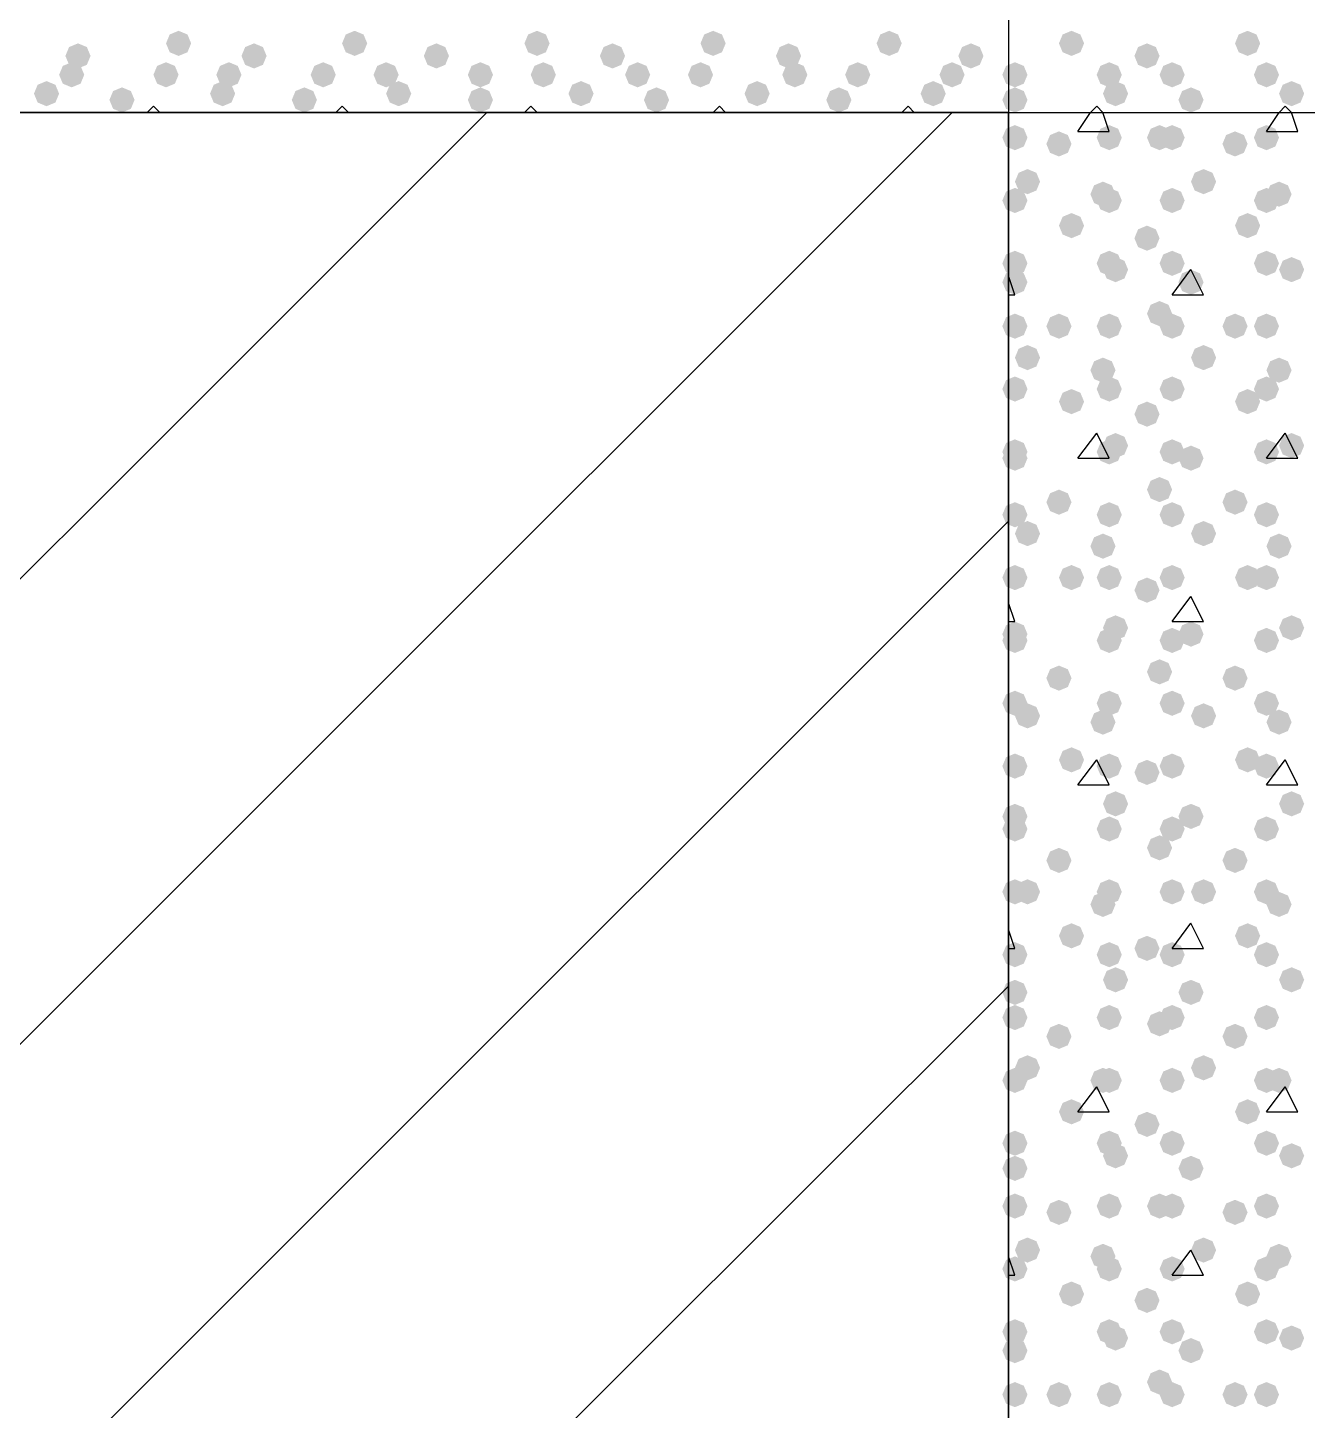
# Model space of a CAD drawing. Header units: millimetres. Extents: x 0 to 420, y 0 to 297.
# Drawn here: x 208.45 to 217.06, y 211.6 to 220.92 of the extents above; entities that cross this region are included whole.
import ezdxf

# ---------------------------------------------------------------- set-up
doc = ezdxf.new("R2010")
doc.units = ezdxf.units.MM
doc.layers.get('0').update_dxf_attribs({"linetype": 'CONTINUOUS'})

msp = doc.modelspace()

# ---------------------------------------------------------------- hatches: boundary and pattern name
at = {"true_color": 0x000008}
for points in [[(209.55, 220.810667), (209.525129, 220.750871), (209.465333, 220.726), (209.405538, 220.750871), (209.380667, 220.810667), (209.405537, 220.870462), (209.465333, 220.895333), (209.525129, 220.870463)], [(210.735333, 220.810667), (210.710462, 220.750871), (210.650667, 220.726), (210.590871, 220.750871), (210.566, 220.810667), (210.590871, 220.870462), (210.650667, 220.895333), (210.710462, 220.870463)], [(211.963, 220.810667), (211.938129, 220.750871), (211.878333, 220.726), (211.818537, 220.750871), (211.793667, 220.810667), (211.818537, 220.870462), (211.878333, 220.895333), (211.938129, 220.870463)], [(213.148333, 220.810667), (213.123462, 220.750871), (213.063667, 220.726), (213.003871, 220.750871), (212.979, 220.810667), (213.003871, 220.870462), (213.063667, 220.895333), (213.123462, 220.870463)], [(214.333667, 220.810667), (214.308796, 220.750871), (214.249, 220.726), (214.189204, 220.750871), (214.164333, 220.810667), (214.189204, 220.870462), (214.249, 220.895333), (214.308796, 220.870463)], [(208.872667, 220.726), (208.847796, 220.666204), (208.788, 220.641333), (208.728204, 220.666204), (208.703333, 220.726), (208.728204, 220.785796), (208.788, 220.810667), (208.847796, 220.785796)], [(210.058, 220.726), (210.033129, 220.666204), (209.973333, 220.641333), (209.913538, 220.666204), (209.888667, 220.726), (209.913537, 220.785796), (209.973333, 220.810667), (210.033129, 220.785796)], [(211.285667, 220.726), (211.260796, 220.666204), (211.201, 220.641333), (211.141204, 220.666204), (211.116333, 220.726), (211.141204, 220.785796), (211.201, 220.810667), (211.260796, 220.785796)], [(212.471, 220.726), (212.446129, 220.666204), (212.386333, 220.641333), (212.326538, 220.666204), (212.301667, 220.726), (212.326537, 220.785796), (212.386333, 220.810667), (212.446129, 220.785796)], [(213.656333, 220.726), (213.631463, 220.666204), (213.571667, 220.641333), (213.511871, 220.666204), (213.487, 220.726), (213.511871, 220.785796), (213.571667, 220.810667), (213.631462, 220.785796)], [(214.884, 220.726), (214.859129, 220.666204), (214.799333, 220.641333), (214.739538, 220.666204), (214.714667, 220.726), (214.739537, 220.785796), (214.799333, 220.810667), (214.859129, 220.785796)], [(208.830333, 220.599), (208.805462, 220.539204), (208.745667, 220.514333), (208.685871, 220.539204), (208.661, 220.599), (208.685871, 220.658796), (208.745667, 220.683667), (208.805462, 220.658796)], [(209.465333, 220.599), (209.440462, 220.539204), (209.380667, 220.514333), (209.320871, 220.539204), (209.296, 220.599), (209.320871, 220.658796), (209.380667, 220.683667), (209.440462, 220.658796)], [(209.888667, 220.599), (209.863796, 220.539204), (209.804, 220.514333), (209.744204, 220.539204), (209.719333, 220.599), (209.744204, 220.658796), (209.804, 220.683667), (209.863796, 220.658796)], [(210.523667, 220.599), (210.498796, 220.539204), (210.439, 220.514333), (210.379204, 220.539204), (210.354333, 220.599), (210.379204, 220.658796), (210.439, 220.683667), (210.498796, 220.658796)], [(210.947, 220.599), (210.922129, 220.539204), (210.862333, 220.514333), (210.802538, 220.539204), (210.777667, 220.599), (210.802537, 220.658796), (210.862333, 220.683667), (210.922129, 220.658796)], [(211.582, 220.599), (211.557129, 220.539204), (211.497333, 220.514333), (211.437537, 220.539204), (211.412667, 220.599), (211.437537, 220.658796), (211.497333, 220.683667), (211.557129, 220.658796)], [(212.005333, 220.599), (211.980462, 220.539204), (211.920667, 220.514333), (211.860871, 220.539204), (211.836, 220.599), (211.860871, 220.658796), (211.920667, 220.683667), (211.980462, 220.658796)], [(212.640333, 220.599), (212.615462, 220.539204), (212.555667, 220.514333), (212.495871, 220.539204), (212.471, 220.599), (212.495871, 220.658796), (212.555667, 220.683667), (212.615462, 220.658796)], [(213.063667, 220.599), (213.038796, 220.539204), (212.979, 220.514333), (212.919204, 220.539204), (212.894333, 220.599), (212.919204, 220.658796), (212.979, 220.683667), (213.038796, 220.658796)], [(213.698667, 220.599), (213.673796, 220.539204), (213.614, 220.514333), (213.554204, 220.539204), (213.529333, 220.599), (213.554204, 220.658796), (213.614, 220.683667), (213.673796, 220.658796)], [(214.122, 220.599), (214.097129, 220.539204), (214.037333, 220.514333), (213.977537, 220.539204), (213.952667, 220.599), (213.977537, 220.658796), (214.037333, 220.683667), (214.097129, 220.658796)], [(214.757, 220.599), (214.732129, 220.539204), (214.672333, 220.514333), (214.612537, 220.539204), (214.587667, 220.599), (214.612537, 220.658796), (214.672333, 220.683667), (214.732129, 220.658796)], [(208.661, 220.472), (208.636129, 220.412204), (208.576333, 220.387333), (208.516538, 220.412204), (208.491667, 220.472), (208.516537, 220.531796), (208.576333, 220.556667), (208.636129, 220.531796)], [(209.846333, 220.472), (209.821463, 220.412204), (209.761667, 220.387333), (209.701871, 220.412204), (209.677, 220.472), (209.701871, 220.531796), (209.761667, 220.556667), (209.821462, 220.531796)], [(211.031667, 220.472), (211.006796, 220.412204), (210.947, 220.387333), (210.887204, 220.412204), (210.862333, 220.472), (210.887204, 220.531796), (210.947, 220.556667), (211.006796, 220.531796)], [(212.259333, 220.472), (212.234463, 220.412204), (212.174667, 220.387333), (212.114871, 220.412204), (212.09, 220.472), (212.114871, 220.531796), (212.174667, 220.556667), (212.234462, 220.531796)], [(213.444667, 220.472), (213.419796, 220.412204), (213.36, 220.387333), (213.300204, 220.412204), (213.275333, 220.472), (213.300204, 220.531796), (213.36, 220.556667), (213.419796, 220.531796)], [(214.63, 220.472), (214.605129, 220.412204), (214.545333, 220.387333), (214.485538, 220.412204), (214.460667, 220.472), (214.485537, 220.531796), (214.545333, 220.556667), (214.605129, 220.531796)], [(209.169, 220.429667), (209.144129, 220.369871), (209.084333, 220.345), (209.024538, 220.369871), (208.999667, 220.429667), (209.024537, 220.489462), (209.084333, 220.514333), (209.144129, 220.489463)], [(210.396667, 220.429667), (210.371796, 220.369871), (210.312, 220.345), (210.252204, 220.369871), (210.227333, 220.429667), (210.252204, 220.489462), (210.312, 220.514333), (210.371796, 220.489463)], [(211.582, 220.429667), (211.557129, 220.369871), (211.497333, 220.345), (211.437537, 220.369871), (211.412667, 220.429667), (211.437537, 220.489462), (211.497333, 220.514333), (211.557129, 220.489463)], [(212.767333, 220.429667), (212.742462, 220.369871), (212.682667, 220.345), (212.622871, 220.369871), (212.598, 220.429667), (212.622871, 220.489462), (212.682667, 220.514333), (212.742462, 220.489463)], [(213.995, 220.429667), (213.970129, 220.369871), (213.910333, 220.345), (213.850538, 220.369871), (213.825667, 220.429667), (213.850537, 220.489462), (213.910333, 220.514333), (213.970129, 220.489463)], [(215.180333, 220.175667), (215.155462, 220.115871), (215.095667, 220.091), (215.035871, 220.115871), (215.011, 220.175667), (215.035871, 220.235462), (215.095667, 220.260333), (215.155462, 220.235463)], [(215.476667, 220.133333), (215.451796, 220.073537), (215.392, 220.048667), (215.332204, 220.073537), (215.307333, 220.133333), (215.332204, 220.193129), (215.392, 220.218), (215.451796, 220.193129)], [(215.815333, 220.175667), (215.790462, 220.115871), (215.730667, 220.091), (215.670871, 220.115871), (215.646, 220.175667), (215.670871, 220.235462), (215.730667, 220.260333), (215.790462, 220.235463)], [(216.154, 220.175667), (216.129129, 220.115871), (216.069333, 220.091), (216.009538, 220.115871), (215.984667, 220.175667), (216.009537, 220.235462), (216.069333, 220.260333), (216.129129, 220.235463)], [(216.238667, 220.175667), (216.213796, 220.115871), (216.154, 220.091), (216.094204, 220.115871), (216.069333, 220.175667), (216.094204, 220.235462), (216.154, 220.260333), (216.213796, 220.235463)], [(216.662, 220.133333), (216.637129, 220.073537), (216.577333, 220.048667), (216.517538, 220.073537), (216.492667, 220.133333), (216.517537, 220.193129), (216.577333, 220.218), (216.637129, 220.193129)], [(216.873667, 220.175667), (216.848796, 220.115871), (216.789, 220.091), (216.729204, 220.115871), (216.704333, 220.175667), (216.729204, 220.235462), (216.789, 220.260333), (216.848796, 220.235463)], [(215.265, 219.879333), (215.240129, 219.819538), (215.180333, 219.794667), (215.120538, 219.819538), (215.095667, 219.879333), (215.120537, 219.939129), (215.180333, 219.964), (215.240129, 219.939129)], [(216.450333, 219.879333), (216.425462, 219.819538), (216.365667, 219.794667), (216.305871, 219.819538), (216.281, 219.879333), (216.305871, 219.939129), (216.365667, 219.964), (216.425462, 219.939129)], [(215.180333, 219.752333), (215.155462, 219.692537), (215.095667, 219.667667), (215.035871, 219.692537), (215.011, 219.752333), (215.035871, 219.812129), (215.095667, 219.837), (215.155462, 219.812129)], [(215.773, 219.794667), (215.748129, 219.734871), (215.688333, 219.71), (215.628537, 219.734871), (215.603667, 219.794667), (215.628537, 219.854462), (215.688333, 219.879333), (215.748129, 219.854463)], [(215.815333, 219.752333), (215.790462, 219.692537), (215.730667, 219.667667), (215.670871, 219.692537), (215.646, 219.752333), (215.670871, 219.812129), (215.730667, 219.837), (215.790462, 219.812129)], [(216.238667, 219.752333), (216.213796, 219.692537), (216.154, 219.667667), (216.094204, 219.692537), (216.069333, 219.752333), (216.094204, 219.812129), (216.154, 219.837), (216.213796, 219.812129)], [(216.873667, 219.752333), (216.848796, 219.692537), (216.789, 219.667667), (216.729204, 219.692537), (216.704333, 219.752333), (216.729204, 219.812129), (216.789, 219.837), (216.848796, 219.812129)], [(216.958333, 219.794667), (216.933462, 219.734871), (216.873667, 219.71), (216.813871, 219.734871), (216.789, 219.794667), (216.813871, 219.854462), (216.873667, 219.879333), (216.933462, 219.854463)], [(215.561333, 219.583), (215.536462, 219.523204), (215.476667, 219.498333), (215.416871, 219.523204), (215.392, 219.583), (215.416871, 219.642796), (215.476667, 219.667667), (215.536462, 219.642796)], [(216.746667, 219.583), (216.721796, 219.523204), (216.662, 219.498333), (216.602204, 219.523204), (216.577333, 219.583), (216.602204, 219.642796), (216.662, 219.667667), (216.721796, 219.642796)], [(216.069333, 219.498333), (216.044463, 219.438538), (215.984667, 219.413667), (215.924871, 219.438538), (215.9, 219.498333), (215.924871, 219.558129), (215.984667, 219.583), (216.044462, 219.558129)], [(215.180333, 219.329), (215.155462, 219.269204), (215.095667, 219.244333), (215.035871, 219.269204), (215.011, 219.329), (215.035871, 219.388796), (215.095667, 219.413667), (215.155462, 219.388796)], [(215.815333, 219.329), (215.790462, 219.269204), (215.730667, 219.244333), (215.670871, 219.269204), (215.646, 219.329), (215.670871, 219.388796), (215.730667, 219.413667), (215.790462, 219.388796)], [(215.857667, 219.286667), (215.832796, 219.226871), (215.773, 219.202), (215.713204, 219.226871), (215.688333, 219.286667), (215.713204, 219.346462), (215.773, 219.371333), (215.832796, 219.346463)], [(216.238667, 219.329), (216.213796, 219.269204), (216.154, 219.244333), (216.094204, 219.269204), (216.069333, 219.329), (216.094204, 219.388796), (216.154, 219.413667), (216.213796, 219.388796)], [(216.873667, 219.329), (216.848796, 219.269204), (216.789, 219.244333), (216.729204, 219.269204), (216.704333, 219.329), (216.729204, 219.388796), (216.789, 219.413667), (216.848796, 219.388796)], [(217.043, 219.286667), (217.018129, 219.226871), (216.958333, 219.202), (216.898538, 219.226871), (216.873667, 219.286667), (216.898537, 219.346462), (216.958333, 219.371333), (217.018129, 219.346463)], [(215.180333, 219.202), (215.155462, 219.142204), (215.095667, 219.117333), (215.035871, 219.142204), (215.011, 219.202), (215.035871, 219.261796), (215.095667, 219.286667), (215.155462, 219.261796)], [(216.365667, 219.202), (216.340796, 219.142204), (216.281, 219.117333), (216.221204, 219.142204), (216.196333, 219.202), (216.221204, 219.261796), (216.281, 219.286667), (216.340796, 219.261796)], [(216.154, 218.990333), (216.129129, 218.930537), (216.069333, 218.905667), (216.009538, 218.930537), (215.984667, 218.990333), (216.009537, 219.050129), (216.069333, 219.075), (216.129129, 219.050129)], [(215.180333, 218.905667), (215.155462, 218.845871), (215.095667, 218.821), (215.035871, 218.845871), (215.011, 218.905667), (215.035871, 218.965462), (215.095667, 218.990333), (215.155462, 218.965463)], [(215.476667, 218.905667), (215.451796, 218.845871), (215.392, 218.821), (215.332204, 218.845871), (215.307333, 218.905667), (215.332204, 218.965462), (215.392, 218.990333), (215.451796, 218.965463)], [(215.815333, 218.905667), (215.790462, 218.845871), (215.730667, 218.821), (215.670871, 218.845871), (215.646, 218.905667), (215.670871, 218.965462), (215.730667, 218.990333), (215.790462, 218.965463)], [(216.238667, 218.905667), (216.213796, 218.845871), (216.154, 218.821), (216.094204, 218.845871), (216.069333, 218.905667), (216.094204, 218.965462), (216.154, 218.990333), (216.213796, 218.965463)], [(216.662, 218.905667), (216.637129, 218.845871), (216.577333, 218.821), (216.517538, 218.845871), (216.492667, 218.905667), (216.517537, 218.965462), (216.577333, 218.990333), (216.637129, 218.965463)], [(216.873667, 218.905667), (216.848796, 218.845871), (216.789, 218.821), (216.729204, 218.845871), (216.704333, 218.905667), (216.729204, 218.965462), (216.789, 218.990333), (216.848796, 218.965463)], [(215.265, 218.694), (215.240129, 218.634204), (215.180333, 218.609333), (215.120538, 218.634204), (215.095667, 218.694), (215.120537, 218.753796), (215.180333, 218.778667), (215.240129, 218.753796)], [(216.450333, 218.694), (216.425462, 218.634204), (216.365667, 218.609333), (216.305871, 218.634204), (216.281, 218.694), (216.305871, 218.753796), (216.365667, 218.778667), (216.425462, 218.753796)], [(215.773, 218.609333), (215.748129, 218.549537), (215.688333, 218.524667), (215.628537, 218.549537), (215.603667, 218.609333), (215.628537, 218.669129), (215.688333, 218.694), (215.748129, 218.669129)], [(216.958333, 218.609333), (216.933462, 218.549537), (216.873667, 218.524667), (216.813871, 218.549537), (216.789, 218.609333), (216.813871, 218.669129), (216.873667, 218.694), (216.933462, 218.669129)], [(215.180333, 218.482333), (215.155462, 218.422537), (215.095667, 218.397667), (215.035871, 218.422537), (215.011, 218.482333), (215.035871, 218.542129), (215.095667, 218.567), (215.155462, 218.542129)], [(215.815333, 218.482333), (215.790462, 218.422537), (215.730667, 218.397667), (215.670871, 218.422537), (215.646, 218.482333), (215.670871, 218.542129), (215.730667, 218.567), (215.790462, 218.542129)], [(216.238667, 218.482333), (216.213796, 218.422537), (216.154, 218.397667), (216.094204, 218.422537), (216.069333, 218.482333), (216.094204, 218.542129), (216.154, 218.567), (216.213796, 218.542129)], [(216.873667, 218.482333), (216.848796, 218.422537), (216.789, 218.397667), (216.729204, 218.422537), (216.704333, 218.482333), (216.729204, 218.542129), (216.789, 218.567), (216.848796, 218.542129)], [(215.561333, 218.397667), (215.536462, 218.337871), (215.476667, 218.313), (215.416871, 218.337871), (215.392, 218.397667), (215.416871, 218.457462), (215.476667, 218.482333), (215.536462, 218.457463)], [(216.746667, 218.397667), (216.721796, 218.337871), (216.662, 218.313), (216.602204, 218.337871), (216.577333, 218.397667), (216.602204, 218.457462), (216.662, 218.482333), (216.721796, 218.457463)], [(216.069333, 218.313), (216.044463, 218.253204), (215.984667, 218.228333), (215.924871, 218.253204), (215.9, 218.313), (215.924871, 218.372796), (215.984667, 218.397667), (216.044462, 218.372796)], [(215.180333, 218.059), (215.155462, 217.999204), (215.095667, 217.974333), (215.035871, 217.999204), (215.011, 218.059), (215.035871, 218.118796), (215.095667, 218.143667), (215.155462, 218.118796)], [(215.815333, 218.059), (215.790462, 217.999204), (215.730667, 217.974333), (215.670871, 217.999204), (215.646, 218.059), (215.670871, 218.118796), (215.730667, 218.143667), (215.790462, 218.118796)], [(215.857667, 218.101333), (215.832796, 218.041537), (215.773, 218.016667), (215.713204, 218.041537), (215.688333, 218.101333), (215.713204, 218.161129), (215.773, 218.186), (215.832796, 218.161129)], [(216.238667, 218.059), (216.213796, 217.999204), (216.154, 217.974333), (216.094204, 217.999204), (216.069333, 218.059), (216.094204, 218.118796), (216.154, 218.143667), (216.213796, 218.118796)], [(216.873667, 218.059), (216.848796, 217.999204), (216.789, 217.974333), (216.729204, 217.999204), (216.704333, 218.059), (216.729204, 218.118796), (216.789, 218.143667), (216.848796, 218.118796)], [(217.043, 218.101333), (217.018129, 218.041537), (216.958333, 218.016667), (216.898538, 218.041537), (216.873667, 218.101333), (216.898537, 218.161129), (216.958333, 218.186), (217.018129, 218.161129)], [(215.180333, 218.016667), (215.155462, 217.956871), (215.095667, 217.932), (215.035871, 217.956871), (215.011, 218.016667), (215.035871, 218.076462), (215.095667, 218.101333), (215.155462, 218.076463)], [(216.365667, 218.016667), (216.340796, 217.956871), (216.281, 217.932), (216.221204, 217.956871), (216.196333, 218.016667), (216.221204, 218.076462), (216.281, 218.101333), (216.340796, 218.076463)], [(216.154, 217.805), (216.129129, 217.745204), (216.069333, 217.720333), (216.009538, 217.745204), (215.984667, 217.805), (216.009537, 217.864796), (216.069333, 217.889667), (216.129129, 217.864796)], [(215.476667, 217.720333), (215.451796, 217.660537), (215.392, 217.635667), (215.332204, 217.660537), (215.307333, 217.720333), (215.332204, 217.780129), (215.392, 217.805), (215.451796, 217.780129)], [(216.662, 217.720333), (216.637129, 217.660537), (216.577333, 217.635667), (216.517538, 217.660537), (216.492667, 217.720333), (216.517537, 217.780129), (216.577333, 217.805), (216.637129, 217.780129)], [(215.180333, 217.635667), (215.155462, 217.575871), (215.095667, 217.551), (215.035871, 217.575871), (215.011, 217.635667), (215.035871, 217.695462), (215.095667, 217.720333), (215.155462, 217.695463)], [(215.815333, 217.635667), (215.790462, 217.575871), (215.730667, 217.551), (215.670871, 217.575871), (215.646, 217.635667), (215.670871, 217.695462), (215.730667, 217.720333), (215.790462, 217.695463)], [(216.238667, 217.635667), (216.213796, 217.575871), (216.154, 217.551), (216.094204, 217.575871), (216.069333, 217.635667), (216.094204, 217.695462), (216.154, 217.720333), (216.213796, 217.695463)], [(216.873667, 217.635667), (216.848796, 217.575871), (216.789, 217.551), (216.729204, 217.575871), (216.704333, 217.635667), (216.729204, 217.695462), (216.789, 217.720333), (216.848796, 217.695463)], [(215.265, 217.508667), (215.240129, 217.448871), (215.180333, 217.424), (215.120538, 217.448871), (215.095667, 217.508667), (215.120537, 217.568462), (215.180333, 217.593333), (215.240129, 217.568463)], [(216.450333, 217.508667), (216.425462, 217.448871), (216.365667, 217.424), (216.305871, 217.448871), (216.281, 217.508667), (216.305871, 217.568462), (216.365667, 217.593333), (216.425462, 217.568463)], [(215.773, 217.424), (215.748129, 217.364204), (215.688333, 217.339333), (215.628537, 217.364204), (215.603667, 217.424), (215.628537, 217.483796), (215.688333, 217.508667), (215.748129, 217.483796)], [(216.958333, 217.424), (216.933462, 217.364204), (216.873667, 217.339333), (216.813871, 217.364204), (216.789, 217.424), (216.813871, 217.483796), (216.873667, 217.508667), (216.933462, 217.483796)], [(215.180333, 217.212333), (215.155462, 217.152537), (215.095667, 217.127667), (215.035871, 217.152537), (215.011, 217.212333), (215.035871, 217.272129), (215.095667, 217.297), (215.155462, 217.272129)], [(215.561333, 217.212333), (215.536462, 217.152537), (215.476667, 217.127667), (215.416871, 217.152537), (215.392, 217.212333), (215.416871, 217.272129), (215.476667, 217.297), (215.536462, 217.272129)], [(215.815333, 217.212333), (215.790462, 217.152537), (215.730667, 217.127667), (215.670871, 217.152537), (215.646, 217.212333), (215.670871, 217.272129), (215.730667, 217.297), (215.790462, 217.272129)], [(216.238667, 217.212333), (216.213796, 217.152537), (216.154, 217.127667), (216.094204, 217.152537), (216.069333, 217.212333), (216.094204, 217.272129), (216.154, 217.297), (216.213796, 217.272129)], [(216.746667, 217.212333), (216.721796, 217.152537), (216.662, 217.127667), (216.602204, 217.152537), (216.577333, 217.212333), (216.602204, 217.272129), (216.662, 217.297), (216.721796, 217.272129)], [(216.873667, 217.212333), (216.848796, 217.152537), (216.789, 217.127667), (216.729204, 217.152537), (216.704333, 217.212333), (216.729204, 217.272129), (216.789, 217.297), (216.848796, 217.272129)], [(216.069333, 217.127667), (216.044463, 217.067871), (215.984667, 217.043), (215.924871, 217.067871), (215.9, 217.127667), (215.924871, 217.187462), (215.984667, 217.212333), (216.044462, 217.187463)], [(215.180333, 216.831333), (215.155462, 216.771537), (215.095667, 216.746667), (215.035871, 216.771537), (215.011, 216.831333), (215.035871, 216.891129), (215.095667, 216.916), (215.155462, 216.891129)], [(215.857667, 216.873667), (215.832796, 216.813871), (215.773, 216.789), (215.713204, 216.813871), (215.688333, 216.873667), (215.713204, 216.933462), (215.773, 216.958333), (215.832796, 216.933463)], [(216.365667, 216.831333), (216.340796, 216.771537), (216.281, 216.746667), (216.221204, 216.771537), (216.196333, 216.831333), (216.221204, 216.891129), (216.281, 216.916), (216.340796, 216.891129)], [(217.043, 216.873667), (217.018129, 216.813871), (216.958333, 216.789), (216.898538, 216.813871), (216.873667, 216.873667), (216.898537, 216.933462), (216.958333, 216.958333), (217.018129, 216.933463)], [(215.180333, 216.789), (215.155462, 216.729204), (215.095667, 216.704333), (215.035871, 216.729204), (215.011, 216.789), (215.035871, 216.848796), (215.095667, 216.873667), (215.155462, 216.848796)], [(215.815333, 216.789), (215.790462, 216.729204), (215.730667, 216.704333), (215.670871, 216.729204), (215.646, 216.789), (215.670871, 216.848796), (215.730667, 216.873667), (215.790462, 216.848796)], [(216.238667, 216.789), (216.213796, 216.729204), (216.154, 216.704333), (216.094204, 216.729204), (216.069333, 216.789), (216.094204, 216.848796), (216.154, 216.873667), (216.213796, 216.848796)], [(216.873667, 216.789), (216.848796, 216.729204), (216.789, 216.704333), (216.729204, 216.729204), (216.704333, 216.789), (216.729204, 216.848796), (216.789, 216.873667), (216.848796, 216.848796)], [(216.154, 216.577333), (216.129129, 216.517537), (216.069333, 216.492667), (216.009538, 216.517537), (215.984667, 216.577333), (216.009537, 216.637129), (216.069333, 216.662), (216.129129, 216.637129)], [(215.476667, 216.535), (215.451796, 216.475204), (215.392, 216.450333), (215.332204, 216.475204), (215.307333, 216.535), (215.332204, 216.594796), (215.392, 216.619667), (215.451796, 216.594796)], [(216.662, 216.535), (216.637129, 216.475204), (216.577333, 216.450333), (216.517538, 216.475204), (216.492667, 216.535), (216.517537, 216.594796), (216.577333, 216.619667), (216.637129, 216.594796)], [(215.180333, 216.365667), (215.155462, 216.305871), (215.095667, 216.281), (215.035871, 216.305871), (215.011, 216.365667), (215.035871, 216.425462), (215.095667, 216.450333), (215.155462, 216.425463)], [(215.815333, 216.365667), (215.790462, 216.305871), (215.730667, 216.281), (215.670871, 216.305871), (215.646, 216.365667), (215.670871, 216.425462), (215.730667, 216.450333), (215.790462, 216.425463)], [(216.238667, 216.365667), (216.213796, 216.305871), (216.154, 216.281), (216.094204, 216.305871), (216.069333, 216.365667), (216.094204, 216.425462), (216.154, 216.450333), (216.213796, 216.425463)], [(216.873667, 216.365667), (216.848796, 216.305871), (216.789, 216.281), (216.729204, 216.305871), (216.704333, 216.365667), (216.729204, 216.425462), (216.789, 216.450333), (216.848796, 216.425463)], [(215.265, 216.281), (215.240129, 216.221204), (215.180333, 216.196333), (215.120538, 216.221204), (215.095667, 216.281), (215.120537, 216.340796), (215.180333, 216.365667), (215.240129, 216.340796)], [(216.450333, 216.281), (216.425462, 216.221204), (216.365667, 216.196333), (216.305871, 216.221204), (216.281, 216.281), (216.305871, 216.340796), (216.365667, 216.365667), (216.425462, 216.340796)], [(215.773, 216.238667), (215.748129, 216.178871), (215.688333, 216.154), (215.628537, 216.178871), (215.603667, 216.238667), (215.628537, 216.298462), (215.688333, 216.323333), (215.748129, 216.298463)], [(216.958333, 216.238667), (216.933462, 216.178871), (216.873667, 216.154), (216.813871, 216.178871), (216.789, 216.238667), (216.813871, 216.298462), (216.873667, 216.323333), (216.933462, 216.298463)], [(215.180333, 215.942333), (215.155462, 215.882537), (215.095667, 215.857667), (215.035871, 215.882537), (215.011, 215.942333), (215.035871, 216.002129), (215.095667, 216.027), (215.155462, 216.002129)], [(215.561333, 215.984667), (215.536462, 215.924871), (215.476667, 215.9), (215.416871, 215.924871), (215.392, 215.984667), (215.416871, 216.044462), (215.476667, 216.069333), (215.536462, 216.044463)], [(215.815333, 215.942333), (215.790462, 215.882537), (215.730667, 215.857667), (215.670871, 215.882537), (215.646, 215.942333), (215.670871, 216.002129), (215.730667, 216.027), (215.790462, 216.002129)], [(216.069333, 215.9), (216.044463, 215.840204), (215.984667, 215.815333), (215.924871, 215.840204), (215.9, 215.9), (215.924871, 215.959796), (215.984667, 215.984667), (216.044462, 215.959796)], [(216.238667, 215.942333), (216.213796, 215.882537), (216.154, 215.857667), (216.094204, 215.882537), (216.069333, 215.942333), (216.094204, 216.002129), (216.154, 216.027), (216.213796, 216.002129)], [(216.746667, 215.984667), (216.721796, 215.924871), (216.662, 215.9), (216.602204, 215.924871), (216.577333, 215.984667), (216.602204, 216.044462), (216.662, 216.069333), (216.721796, 216.044463)], [(216.873667, 215.942333), (216.848796, 215.882537), (216.789, 215.857667), (216.729204, 215.882537), (216.704333, 215.942333), (216.729204, 216.002129), (216.789, 216.027), (216.848796, 216.002129)], [(215.857667, 215.688333), (215.832796, 215.628537), (215.773, 215.603667), (215.713204, 215.628537), (215.688333, 215.688333), (215.713204, 215.748129), (215.773, 215.773), (215.832796, 215.748129)], [(217.043, 215.688333), (217.018129, 215.628537), (216.958333, 215.603667), (216.898538, 215.628537), (216.873667, 215.688333), (216.898537, 215.748129), (216.958333, 215.773), (217.018129, 215.748129)], [(215.180333, 215.603667), (215.155462, 215.543871), (215.095667, 215.519), (215.035871, 215.543871), (215.011, 215.603667), (215.035871, 215.663462), (215.095667, 215.688333), (215.155462, 215.663463)], [(216.365667, 215.603667), (216.340796, 215.543871), (216.281, 215.519), (216.221204, 215.543871), (216.196333, 215.603667), (216.221204, 215.663462), (216.281, 215.688333), (216.340796, 215.663463)], [(215.180333, 215.519), (215.155462, 215.459204), (215.095667, 215.434333), (215.035871, 215.459204), (215.011, 215.519), (215.035871, 215.578796), (215.095667, 215.603667), (215.155462, 215.578796)], [(215.815333, 215.519), (215.790462, 215.459204), (215.730667, 215.434333), (215.670871, 215.459204), (215.646, 215.519), (215.670871, 215.578796), (215.730667, 215.603667), (215.790462, 215.578796)], [(216.238667, 215.519), (216.213796, 215.459204), (216.154, 215.434333), (216.094204, 215.459204), (216.069333, 215.519), (216.094204, 215.578796), (216.154, 215.603667), (216.213796, 215.578796)], [(216.873667, 215.519), (216.848796, 215.459204), (216.789, 215.434333), (216.729204, 215.459204), (216.704333, 215.519), (216.729204, 215.578796), (216.789, 215.603667), (216.848796, 215.578796)], [(216.154, 215.392), (216.129129, 215.332204), (216.069333, 215.307333), (216.009538, 215.332204), (215.984667, 215.392), (216.009537, 215.451796), (216.069333, 215.476667), (216.129129, 215.451796)], [(215.476667, 215.307333), (215.451796, 215.247537), (215.392, 215.222667), (215.332204, 215.247537), (215.307333, 215.307333), (215.332204, 215.367129), (215.392, 215.392), (215.451796, 215.367129)], [(216.662, 215.307333), (216.637129, 215.247537), (216.577333, 215.222667), (216.517538, 215.247537), (216.492667, 215.307333), (216.517537, 215.367129), (216.577333, 215.392), (216.637129, 215.367129)], [(215.180333, 215.095667), (215.155462, 215.035871), (215.095667, 215.011), (215.035871, 215.035871), (215.011, 215.095667), (215.035871, 215.155462), (215.095667, 215.180333), (215.155462, 215.155463)], [(215.265, 215.095667), (215.240129, 215.035871), (215.180333, 215.011), (215.120538, 215.035871), (215.095667, 215.095667), (215.120537, 215.155462), (215.180333, 215.180333), (215.240129, 215.155463)], [(215.815333, 215.095667), (215.790462, 215.035871), (215.730667, 215.011), (215.670871, 215.035871), (215.646, 215.095667), (215.670871, 215.155462), (215.730667, 215.180333), (215.790462, 215.155463)], [(216.238667, 215.095667), (216.213796, 215.035871), (216.154, 215.011), (216.094204, 215.035871), (216.069333, 215.095667), (216.094204, 215.155462), (216.154, 215.180333), (216.213796, 215.155463)], [(216.450333, 215.095667), (216.425462, 215.035871), (216.365667, 215.011), (216.305871, 215.035871), (216.281, 215.095667), (216.305871, 215.155462), (216.365667, 215.180333), (216.425462, 215.155463)], [(216.873667, 215.095667), (216.848796, 215.035871), (216.789, 215.011), (216.729204, 215.035871), (216.704333, 215.095667), (216.729204, 215.155462), (216.789, 215.180333), (216.848796, 215.155463)], [(215.773, 215.011), (215.748129, 214.951204), (215.688333, 214.926333), (215.628537, 214.951204), (215.603667, 215.011), (215.628537, 215.070796), (215.688333, 215.095667), (215.748129, 215.070796)], [(216.958333, 215.011), (216.933462, 214.951204), (216.873667, 214.926333), (216.813871, 214.951204), (216.789, 215.011), (216.813871, 215.070796), (216.873667, 215.095667), (216.933462, 215.070796)], [(215.561333, 214.799333), (215.536462, 214.739537), (215.476667, 214.714667), (215.416871, 214.739537), (215.392, 214.799333), (215.416871, 214.859129), (215.476667, 214.884), (215.536462, 214.859129)], [(216.746667, 214.799333), (216.721796, 214.739537), (216.662, 214.714667), (216.602204, 214.739537), (216.577333, 214.799333), (216.602204, 214.859129), (216.662, 214.884), (216.721796, 214.859129)], [(216.069333, 214.714667), (216.044463, 214.654871), (215.984667, 214.63), (215.924871, 214.654871), (215.9, 214.714667), (215.924871, 214.774462), (215.984667, 214.799333), (216.044462, 214.774463)], [(215.180333, 214.672333), (215.155462, 214.612537), (215.095667, 214.587667), (215.035871, 214.612537), (215.011, 214.672333), (215.035871, 214.732129), (215.095667, 214.757), (215.155462, 214.732129)], [(215.815333, 214.672333), (215.790462, 214.612537), (215.730667, 214.587667), (215.670871, 214.612537), (215.646, 214.672333), (215.670871, 214.732129), (215.730667, 214.757), (215.790462, 214.732129)], [(216.238667, 214.672333), (216.213796, 214.612537), (216.154, 214.587667), (216.094204, 214.612537), (216.069333, 214.672333), (216.094204, 214.732129), (216.154, 214.757), (216.213796, 214.732129)], [(216.873667, 214.672333), (216.848796, 214.612537), (216.789, 214.587667), (216.729204, 214.612537), (216.704333, 214.672333), (216.729204, 214.732129), (216.789, 214.757), (216.848796, 214.732129)], [(215.857667, 214.503), (215.832796, 214.443204), (215.773, 214.418333), (215.713204, 214.443204), (215.688333, 214.503), (215.713204, 214.562796), (215.773, 214.587667), (215.832796, 214.562796)], [(217.043, 214.503), (217.018129, 214.443204), (216.958333, 214.418333), (216.898538, 214.443204), (216.873667, 214.503), (216.898537, 214.562796), (216.958333, 214.587667), (217.018129, 214.562796)], [(215.180333, 214.418333), (215.155462, 214.358537), (215.095667, 214.333667), (215.035871, 214.358537), (215.011, 214.418333), (215.035871, 214.478129), (215.095667, 214.503), (215.155462, 214.478129)], [(216.365667, 214.418333), (216.340796, 214.358537), (216.281, 214.333667), (216.221204, 214.358537), (216.196333, 214.418333), (216.221204, 214.478129), (216.281, 214.503), (216.340796, 214.478129)], [(215.180333, 214.249), (215.155462, 214.189204), (215.095667, 214.164333), (215.035871, 214.189204), (215.011, 214.249), (215.035871, 214.308796), (215.095667, 214.333667), (215.155462, 214.308796)], [(215.815333, 214.249), (215.790462, 214.189204), (215.730667, 214.164333), (215.670871, 214.189204), (215.646, 214.249), (215.670871, 214.308796), (215.730667, 214.333667), (215.790462, 214.308796)], [(216.238667, 214.249), (216.213796, 214.189204), (216.154, 214.164333), (216.094204, 214.189204), (216.069333, 214.249), (216.094204, 214.308796), (216.154, 214.333667), (216.213796, 214.308796)], [(216.873667, 214.249), (216.848796, 214.189204), (216.789, 214.164333), (216.729204, 214.189204), (216.704333, 214.249), (216.729204, 214.308796), (216.789, 214.333667), (216.848796, 214.308796)], [(216.154, 214.206667), (216.129129, 214.146871), (216.069333, 214.122), (216.009538, 214.146871), (215.984667, 214.206667), (216.009537, 214.266462), (216.069333, 214.291333), (216.129129, 214.266463)], [(215.476667, 214.122), (215.451796, 214.062204), (215.392, 214.037333), (215.332204, 214.062204), (215.307333, 214.122), (215.332204, 214.181796), (215.392, 214.206667), (215.451796, 214.181796)], [(216.662, 214.122), (216.637129, 214.062204), (216.577333, 214.037333), (216.517538, 214.062204), (216.492667, 214.122), (216.517537, 214.181796), (216.577333, 214.206667), (216.637129, 214.181796)], [(215.265, 213.910333), (215.240129, 213.850537), (215.180333, 213.825667), (215.120538, 213.850537), (215.095667, 213.910333), (215.120537, 213.970129), (215.180333, 213.995), (215.240129, 213.970129)], [(216.450333, 213.910333), (216.425462, 213.850537), (216.365667, 213.825667), (216.305871, 213.850537), (216.281, 213.910333), (216.305871, 213.970129), (216.365667, 213.995), (216.425462, 213.970129)], [(215.180333, 213.825667), (215.155462, 213.765871), (215.095667, 213.741), (215.035871, 213.765871), (215.011, 213.825667), (215.035871, 213.885462), (215.095667, 213.910333), (215.155462, 213.885463)], [(215.773, 213.825667), (215.748129, 213.765871), (215.688333, 213.741), (215.628537, 213.765871), (215.603667, 213.825667), (215.628537, 213.885462), (215.688333, 213.910333), (215.748129, 213.885463)], [(215.815333, 213.825667), (215.790462, 213.765871), (215.730667, 213.741), (215.670871, 213.765871), (215.646, 213.825667), (215.670871, 213.885462), (215.730667, 213.910333), (215.790462, 213.885463)], [(216.238667, 213.825667), (216.213796, 213.765871), (216.154, 213.741), (216.094204, 213.765871), (216.069333, 213.825667), (216.094204, 213.885462), (216.154, 213.910333), (216.213796, 213.885463)], [(216.873667, 213.825667), (216.848796, 213.765871), (216.789, 213.741), (216.729204, 213.765871), (216.704333, 213.825667), (216.729204, 213.885462), (216.789, 213.910333), (216.848796, 213.885463)], [(216.958333, 213.825667), (216.933462, 213.765871), (216.873667, 213.741), (216.813871, 213.765871), (216.789, 213.825667), (216.813871, 213.885462), (216.873667, 213.910333), (216.933462, 213.885463)], [(215.561333, 213.614), (215.536462, 213.554204), (215.476667, 213.529333), (215.416871, 213.554204), (215.392, 213.614), (215.416871, 213.673796), (215.476667, 213.698667), (215.536462, 213.673796)], [(216.746667, 213.614), (216.721796, 213.554204), (216.662, 213.529333), (216.602204, 213.554204), (216.577333, 213.614), (216.602204, 213.673796), (216.662, 213.698667), (216.721796, 213.673796)], [(216.069333, 213.529333), (216.044463, 213.469538), (215.984667, 213.444667), (215.924871, 213.469538), (215.9, 213.529333), (215.924871, 213.589129), (215.984667, 213.614), (216.044462, 213.589129)], [(215.180333, 213.402333), (215.155462, 213.342537), (215.095667, 213.317667), (215.035871, 213.342537), (215.011, 213.402333), (215.035871, 213.462129), (215.095667, 213.487), (215.155462, 213.462129)], [(215.815333, 213.402333), (215.790462, 213.342537), (215.730667, 213.317667), (215.670871, 213.342537), (215.646, 213.402333), (215.670871, 213.462129), (215.730667, 213.487), (215.790462, 213.462129)], [(216.238667, 213.402333), (216.213796, 213.342537), (216.154, 213.317667), (216.094204, 213.342537), (216.069333, 213.402333), (216.094204, 213.462129), (216.154, 213.487), (216.213796, 213.462129)], [(216.873667, 213.402333), (216.848796, 213.342537), (216.789, 213.317667), (216.729204, 213.342537), (216.704333, 213.402333), (216.729204, 213.462129), (216.789, 213.487), (216.848796, 213.462129)], [(215.857667, 213.317667), (215.832796, 213.257871), (215.773, 213.233), (215.713204, 213.257871), (215.688333, 213.317667), (215.713204, 213.377462), (215.773, 213.402333), (215.832796, 213.377463)], [(217.043, 213.317667), (217.018129, 213.257871), (216.958333, 213.233), (216.898538, 213.257871), (216.873667, 213.317667), (216.898537, 213.377462), (216.958333, 213.402333), (217.018129, 213.377463)], [(215.180333, 213.233), (215.155462, 213.173204), (215.095667, 213.148333), (215.035871, 213.173204), (215.011, 213.233), (215.035871, 213.292796), (215.095667, 213.317667), (215.155462, 213.292796)], [(216.365667, 213.233), (216.340796, 213.173204), (216.281, 213.148333), (216.221204, 213.173204), (216.196333, 213.233), (216.221204, 213.292796), (216.281, 213.317667), (216.340796, 213.292796)], [(215.180333, 212.979), (215.155462, 212.919204), (215.095667, 212.894333), (215.035871, 212.919204), (215.011, 212.979), (215.035871, 213.038796), (215.095667, 213.063667), (215.155462, 213.038796)], [(215.476667, 212.936667), (215.451796, 212.876871), (215.392, 212.852), (215.332204, 212.876871), (215.307333, 212.936667), (215.332204, 212.996462), (215.392, 213.021333), (215.451796, 212.996463)], [(215.815333, 212.979), (215.790462, 212.919204), (215.730667, 212.894333), (215.670871, 212.919204), (215.646, 212.979), (215.670871, 213.038796), (215.730667, 213.063667), (215.790462, 213.038796)], [(216.154, 212.979), (216.129129, 212.919204), (216.069333, 212.894333), (216.009538, 212.919204), (215.984667, 212.979), (216.009537, 213.038796), (216.069333, 213.063667), (216.129129, 213.038796)], [(216.238667, 212.979), (216.213796, 212.919204), (216.154, 212.894333), (216.094204, 212.919204), (216.069333, 212.979), (216.094204, 213.038796), (216.154, 213.063667), (216.213796, 213.038796)], [(216.662, 212.936667), (216.637129, 212.876871), (216.577333, 212.852), (216.517538, 212.876871), (216.492667, 212.936667), (216.517537, 212.996462), (216.577333, 213.021333), (216.637129, 212.996463)], [(216.873667, 212.979), (216.848796, 212.919204), (216.789, 212.894333), (216.729204, 212.919204), (216.704333, 212.979), (216.729204, 213.038796), (216.789, 213.063667), (216.848796, 213.038796)], [(215.265, 212.682667), (215.240129, 212.622871), (215.180333, 212.598), (215.120538, 212.622871), (215.095667, 212.682667), (215.120537, 212.742462), (215.180333, 212.767333), (215.240129, 212.742463)], [(215.773, 212.640333), (215.748129, 212.580537), (215.688333, 212.555667), (215.628537, 212.580537), (215.603667, 212.640333), (215.628537, 212.700129), (215.688333, 212.725), (215.748129, 212.700129)], [(216.450333, 212.682667), (216.425462, 212.622871), (216.365667, 212.598), (216.305871, 212.622871), (216.281, 212.682667), (216.305871, 212.742462), (216.365667, 212.767333), (216.425462, 212.742463)], [(216.958333, 212.640333), (216.933462, 212.580537), (216.873667, 212.555667), (216.813871, 212.580537), (216.789, 212.640333), (216.813871, 212.700129), (216.873667, 212.725), (216.933462, 212.700129)], [(215.180333, 212.555667), (215.155462, 212.495871), (215.095667, 212.471), (215.035871, 212.495871), (215.011, 212.555667), (215.035871, 212.615462), (215.095667, 212.640333), (215.155462, 212.615463)], [(215.815333, 212.555667), (215.790462, 212.495871), (215.730667, 212.471), (215.670871, 212.495871), (215.646, 212.555667), (215.670871, 212.615462), (215.730667, 212.640333), (215.790462, 212.615463)], [(216.238667, 212.555667), (216.213796, 212.495871), (216.154, 212.471), (216.094204, 212.495871), (216.069333, 212.555667), (216.094204, 212.615462), (216.154, 212.640333), (216.213796, 212.615463)], [(216.873667, 212.555667), (216.848796, 212.495871), (216.789, 212.471), (216.729204, 212.495871), (216.704333, 212.555667), (216.729204, 212.615462), (216.789, 212.640333), (216.848796, 212.615463)], [(215.561333, 212.386333), (215.536462, 212.326537), (215.476667, 212.301667), (215.416871, 212.326537), (215.392, 212.386333), (215.416871, 212.446129), (215.476667, 212.471), (215.536462, 212.446129)], [(216.746667, 212.386333), (216.721796, 212.326537), (216.662, 212.301667), (216.602204, 212.326537), (216.577333, 212.386333), (216.602204, 212.446129), (216.662, 212.471), (216.721796, 212.446129)], [(216.069333, 212.344), (216.044463, 212.284204), (215.984667, 212.259333), (215.924871, 212.284204), (215.9, 212.344), (215.924871, 212.403796), (215.984667, 212.428667), (216.044462, 212.403796)], [(215.180333, 212.132333), (215.155462, 212.072537), (215.095667, 212.047667), (215.035871, 212.072537), (215.011, 212.132333), (215.035871, 212.192129), (215.095667, 212.217), (215.155462, 212.192129)], [(215.815333, 212.132333), (215.790462, 212.072537), (215.730667, 212.047667), (215.670871, 212.072537), (215.646, 212.132333), (215.670871, 212.192129), (215.730667, 212.217), (215.790462, 212.192129)], [(215.857667, 212.09), (215.832796, 212.030204), (215.773, 212.005333), (215.713204, 212.030204), (215.688333, 212.09), (215.713204, 212.149796), (215.773, 212.174667), (215.832796, 212.149796)], [(216.238667, 212.132333), (216.213796, 212.072537), (216.154, 212.047667), (216.094204, 212.072537), (216.069333, 212.132333), (216.094204, 212.192129), (216.154, 212.217), (216.213796, 212.192129)], [(216.873667, 212.132333), (216.848796, 212.072537), (216.789, 212.047667), (216.729204, 212.072537), (216.704333, 212.132333), (216.729204, 212.192129), (216.789, 212.217), (216.848796, 212.192129)], [(217.043, 212.09), (217.018129, 212.030204), (216.958333, 212.005333), (216.898538, 212.030204), (216.873667, 212.09), (216.898537, 212.149796), (216.958333, 212.174667), (217.018129, 212.149796)], [(215.180333, 212.005333), (215.155462, 211.945537), (215.095667, 211.920667), (215.035871, 211.945537), (215.011, 212.005333), (215.035871, 212.065129), (215.095667, 212.09), (215.155462, 212.065129)], [(216.365667, 212.005333), (216.340796, 211.945537), (216.281, 211.920667), (216.221204, 211.945537), (216.196333, 212.005333), (216.221204, 212.065129), (216.281, 212.09), (216.340796, 212.065129)], [(215.180333, 211.709), (215.155462, 211.649204), (215.095667, 211.624333), (215.035871, 211.649204), (215.011, 211.709), (215.035871, 211.768796), (215.095667, 211.793667), (215.155462, 211.768796)], [(215.476667, 211.709), (215.451796, 211.649204), (215.392, 211.624333), (215.332204, 211.649204), (215.307333, 211.709), (215.332204, 211.768796), (215.392, 211.793667), (215.451796, 211.768796)], [(215.815333, 211.709), (215.790462, 211.649204), (215.730667, 211.624333), (215.670871, 211.649204), (215.646, 211.709), (215.670871, 211.768796), (215.730667, 211.793667), (215.790462, 211.768796)], [(216.154, 211.793667), (216.129129, 211.733871), (216.069333, 211.709), (216.009538, 211.733871), (215.984667, 211.793667), (216.009537, 211.853462), (216.069333, 211.878333), (216.129129, 211.853463)], [(216.238667, 211.709), (216.213796, 211.649204), (216.154, 211.624333), (216.094204, 211.649204), (216.069333, 211.709), (216.094204, 211.768796), (216.154, 211.793667), (216.213796, 211.768796)], [(216.662, 211.709), (216.637129, 211.649204), (216.577333, 211.624333), (216.517538, 211.649204), (216.492667, 211.709), (216.517537, 211.768796), (216.577333, 211.793667), (216.637129, 211.768796)], [(216.873667, 211.709), (216.848796, 211.649204), (216.789, 211.624333), (216.729204, 211.649204), (216.704333, 211.709), (216.729204, 211.768796), (216.789, 211.793667), (216.848796, 211.768796)]]:
    msp.add_hatch(color=0, dxfattribs=at).paths.add_polyline_path(points, flags=0)
at = {"true_color": 0x000007}
for points in [[(215.561333, 220.810667), (215.536462, 220.750871), (215.476667, 220.726), (215.416871, 220.750871), (215.392, 220.810667), (215.416871, 220.870462), (215.476667, 220.895333), (215.536462, 220.870463)], [(216.746667, 220.810667), (216.721796, 220.750871), (216.662, 220.726), (216.602204, 220.750871), (216.577333, 220.810667), (216.602204, 220.870462), (216.662, 220.895333), (216.721796, 220.870463)], [(216.069333, 220.726), (216.044463, 220.666204), (215.984667, 220.641333), (215.924871, 220.666204), (215.9, 220.726), (215.924871, 220.785796), (215.984667, 220.810667), (216.044462, 220.785796)], [(215.180333, 220.599), (215.155462, 220.539204), (215.095667, 220.514333), (215.035871, 220.539204), (215.011, 220.599), (215.035871, 220.658796), (215.095667, 220.683667), (215.155462, 220.658796)], [(215.815333, 220.599), (215.790462, 220.539204), (215.730667, 220.514333), (215.670871, 220.539204), (215.646, 220.599), (215.670871, 220.658796), (215.730667, 220.683667), (215.790462, 220.658796)], [(216.238667, 220.599), (216.213796, 220.539204), (216.154, 220.514333), (216.094204, 220.539204), (216.069333, 220.599), (216.094204, 220.658796), (216.154, 220.683667), (216.213796, 220.658796)], [(216.873667, 220.599), (216.848796, 220.539204), (216.789, 220.514333), (216.729204, 220.539204), (216.704333, 220.599), (216.729204, 220.658796), (216.789, 220.683667), (216.848796, 220.658796)], [(215.857667, 220.472), (215.832796, 220.412204), (215.773, 220.387333), (215.713204, 220.412204), (215.688333, 220.472), (215.713204, 220.531796), (215.773, 220.556667), (215.832796, 220.531796)], [(217.043, 220.472), (217.018129, 220.412204), (216.958333, 220.387333), (216.898538, 220.412204), (216.873667, 220.472), (216.898537, 220.531796), (216.958333, 220.556667), (217.018129, 220.531796)], [(215.180333, 220.429667), (215.155462, 220.369871), (215.095667, 220.345), (215.035871, 220.369871), (215.011, 220.429667), (215.035871, 220.489462), (215.095667, 220.514333), (215.155462, 220.489463)], [(216.365667, 220.429667), (216.340796, 220.369871), (216.281, 220.345), (216.221204, 220.369871), (216.196333, 220.429667), (216.221204, 220.489462), (216.281, 220.514333), (216.340796, 220.489463)]]:
    msp.add_hatch(color=0, dxfattribs=at).paths.add_polyline_path(points, flags=0)

# ---------------------------------------------------------------- linework, layer by layer
at = {"color": 0, "true_color": 0x000007}
for points in [[(215.053333, 222.461667), (215.053333, 220.345), (217.17, 220.345), (217.17, 222.461667)], [(33.528002, 199.135999), (195.961001, 199.135999), (195.961001, 220.344999), (215.053334, 220.344999), (215.053334, 199.135999), (377.486334, 199.135999), (377.486334, 180.085999), (33.528002, 180.085999)]]:
    msp.add_lwpolyline(points, close=True, dxfattribs=at)
at = {"color": 0, "true_color": 0x000008}
for points in [[(209.253667, 220.345), (209.296, 220.387333)], [(209.338333, 220.345), (209.296, 220.387333)], [(210.523667, 220.345), (210.566, 220.387333)], [(210.608333, 220.345), (210.566, 220.387333)], [(211.793667, 220.345), (211.836, 220.387333)], [(211.878333, 220.345), (211.836, 220.387333)], [(213.063667, 220.345), (213.106, 220.387333)], [(213.148333, 220.345), (213.106, 220.387333)], [(214.333667, 220.345), (214.376, 220.387333)], [(214.418333, 220.345), (214.376, 220.387333)], [(215.519, 220.218), (215.603667, 220.345)], [(215.730667, 220.218), (215.688333, 220.345)], [(216.789, 220.218), (216.873667, 220.345)], [(217.000667, 220.218), (216.958333, 220.345)], [(215.519, 220.218), (215.730667, 220.218)], [(216.789, 220.218), (217.000667, 220.218)], [(215.095667, 219.117333), (215.053333, 219.244333)], [(216.154, 219.117333), (216.281, 219.286667)], [(216.365667, 219.117333), (216.281, 219.286667)], [(215.053333, 219.117333), (215.095667, 219.117333)], [(216.154, 219.117333), (216.365667, 219.117333)], [(215.519, 218.016667), (215.646, 218.186)], [(215.730667, 218.016667), (215.646, 218.186)], [(216.789, 218.016667), (216.916, 218.186)], [(217.000667, 218.016667), (216.916, 218.186)], [(215.519, 218.016667), (215.730667, 218.016667)], [(216.789, 218.016667), (217.000667, 218.016667)], [(215.095667, 216.916), (215.053333, 217.043)], [(216.154, 216.916), (216.281, 217.085333)], [(216.365667, 216.916), (216.281, 217.085333)], [(215.053333, 216.916), (215.095667, 216.916)], [(216.154, 216.916), (216.365667, 216.916)], [(215.519, 215.815333), (215.646, 215.984667)], [(215.730667, 215.815333), (215.646, 215.984667)], [(216.789, 215.815333), (216.916, 215.984667)], [(217.000667, 215.815333), (216.916, 215.984667)], [(215.519, 215.815333), (215.730667, 215.815333)], [(216.789, 215.815333), (217.000667, 215.815333)], [(216.154, 214.714667), (216.281, 214.884)], [(216.365667, 214.714667), (216.281, 214.884)], [(215.095667, 214.714667), (215.053333, 214.841667)], [(215.053333, 214.714667), (215.095667, 214.714667)], [(216.154, 214.714667), (216.365667, 214.714667)], [(215.519, 213.614), (215.646, 213.783333)], [(215.730667, 213.614), (215.646, 213.783333)], [(216.789, 213.614), (216.916, 213.783333)], [(217.000667, 213.614), (216.916, 213.783333)], [(215.519, 213.614), (215.730667, 213.614)], [(216.789, 213.614), (217.000667, 213.614)], [(215.095667, 212.513333), (215.053333, 212.640333)], [(216.154, 212.513333), (216.281, 212.682667)], [(216.365667, 212.513333), (216.281, 212.682667)], [(215.053333, 212.513333), (215.095667, 212.513333)], [(216.154, 212.513333), (216.365667, 212.513333)]]:
    msp.add_lwpolyline(points, dxfattribs=at)
at = {"color": 0, "true_color": 0x000007}
for points in [[(215.603667, 220.345), (215.646, 220.387333)], [(215.688333, 220.345), (215.646, 220.387333)], [(216.873667, 220.345), (216.916, 220.387333)], [(216.958333, 220.345), (216.916, 220.387333)], [(195.961, 220.345), (215.053333, 220.345)], [(215.053333, 220.345), (215.053333, 201.252667)]]:
    msp.add_lwpolyline(points, dxfattribs=at)
at = {"color": 0, "true_color": 0x0000fd}
msp.add_lwpolyline([(33.528, 180.086), (377.486333, 180.086), (377.486333, 199.136), (215.053333, 199.136), (215.053333, 220.345), (195.961, 220.345), (195.961, 199.136), (33.528, 199.136)], close=True, dxfattribs=at)
at = {"color": 0, "true_color": 0x000002}
for points in [[(200.067333, 208.872667), (211.539667, 220.345)], [(200.067333, 205.74), (214.672333, 220.345)], [(200.067333, 202.607333), (215.053333, 217.593333)], [(180.636333, 180.086), (215.053333, 214.460667)]]:
    msp.add_lwpolyline(points, dxfattribs=at)

doc.saveas('drawing.dxf')
